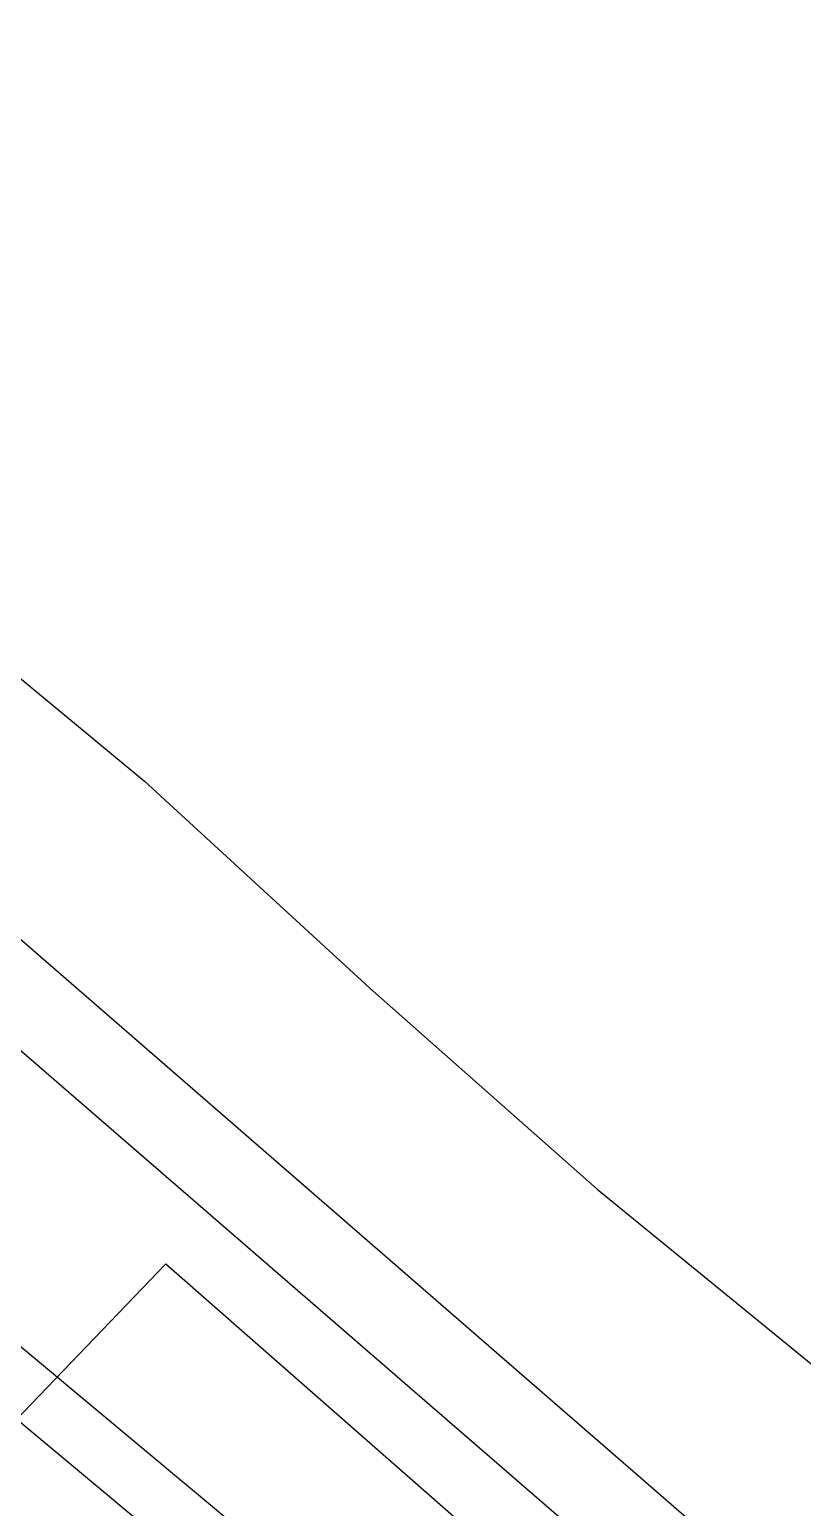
# Model space of a CAD drawing. Extents: x 549390 to 550118, y 1841259 to 1842146.
# Drawn here: x 549796.3 to 549822.8, y 1841890.1 to 1841940.8 of the extents above; entities that cross this region are included whole.
import ezdxf

# ---------------------------------------------------------------- set-up
doc = ezdxf.new("R2010")
doc.units = 0
for name, color, linetype in [('Level 22', 7, 'Continuous'), ('Level 23', 7, 'Continuous'), ('Level 46', 7, 'Continuous'), ('Level 50', 7, 'Continuous')]:
    doc.layers.add(name, color=color, linetype=linetype)

msp = doc.modelspace()

# ---------------------------------------------------------------- linework, layer by layer
at = {"layer": 'Level 22'}
msp.add_lwpolyline([(549683.458, 1842000), (549734.43, 1841958.909), (549792.886, 1841908.434), (549854.06, 1841855.451)], dxfattribs=at)
at = {"layer": 'Level 23'}
for points in [[(549702.43, 1841996.97), (549720.21, 1841982.94), (549752.56, 1841956.16), (549768.59, 1841942.59), (549784.06, 1841928.39), (549800.19, 1841915.03), (549807.93, 1841907.93), (549815.73, 1841901.03), (549830.29, 1841889.14), (549841.65, 1841879.52), (549853.29, 1841869.15), (549863.5, 1841859.7), (549877.72, 1841848.55), (549881.38, 1841852.47)], [(549736.08, 1841826.99), (549747.95, 1841841), (549761.86, 1841856.9), (549772.68, 1841869.03), (549800.93, 1841898.47), (549846.58, 1841858.41)]]:
    msp.add_lwpolyline(points, dxfattribs=at)
at = {"layer": 'Level 46'}
msp.add_lwpolyline([(549573, 1842100), (549580.99, 1842088.64), (549590.34, 1842080.72), (549689.33, 1842000), (549743.71, 1841954.97), (549853.1, 1841859.96), (550014.42, 1841724.51), (550100, 1841655.92)], dxfattribs=at)
at = {"layer": 'Level 50'}
for points in [[(550000.63, 1841724.424), (549949.05, 1841766.249), (549900.097, 1841808.062), (549834.723, 1841863.256), (549772.33, 1841915.318), (549713.25, 1841964.538), (549669.776, 1842000.768)], [(549999.37, 1841722.871), (549947.77, 1841764.711), (549898.803, 1841806.538), (549833.437, 1841861.724), (549771.05, 1841913.782), (549711.97, 1841963.002), (549668.495, 1841999.232)]]:
    msp.add_lwpolyline(points, dxfattribs=at)

doc.saveas('drawing.dxf')
